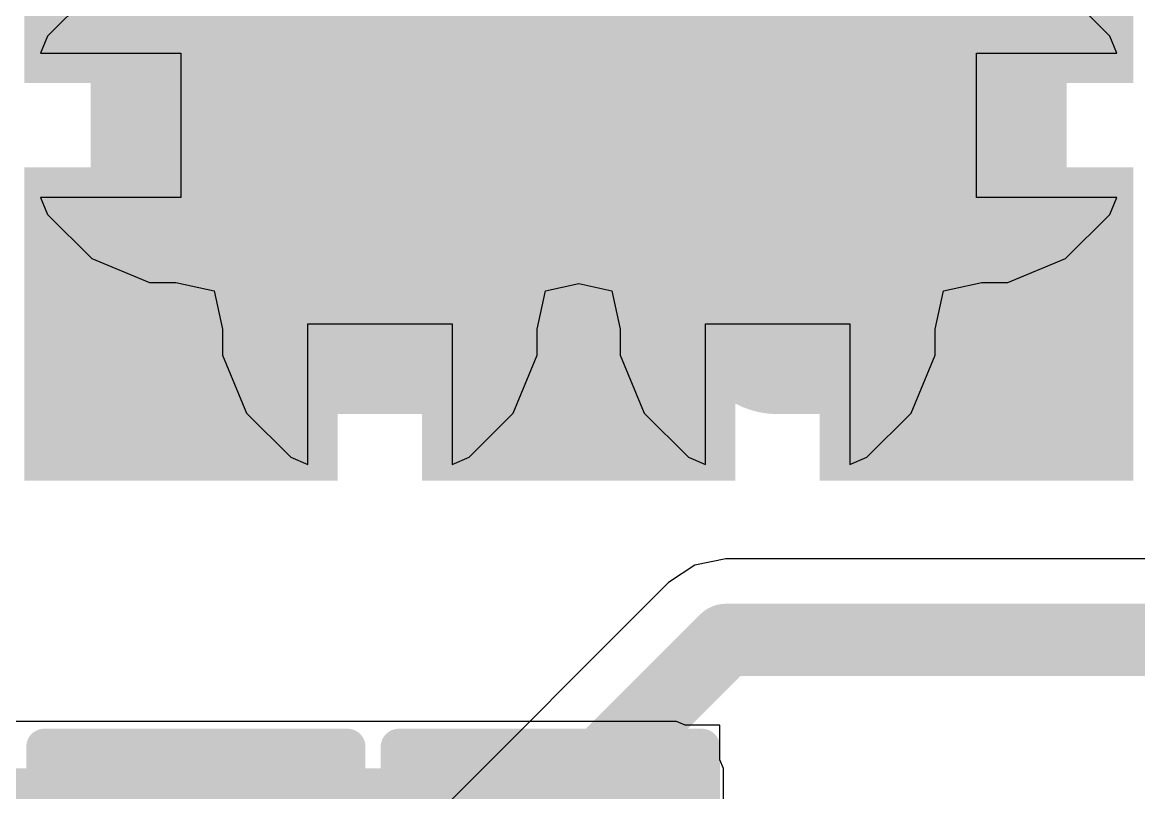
# Model space of a CAD drawing. Header units: inches. Extents: x -5 to 247, y -53 to 67.
# Drawn here: x 11.612 to 15.541, y -23.657 to -20.943 of the extents above; entities that cross this region are included whole.
import ezdxf

# ---------------------------------------------------------------- set-up
doc = ezdxf.new("R2010")
doc.units = ezdxf.units.IN
for name, color, linetype in [('Bottom Layer', 5, 'Continuous'), ('Bottom Overlay', 54, 'Continuous'), ('Bottom Paste', 16, 'Continuous'), ('Bottom Solder', 6, 'Continuous'), ('Drill Drawing', 1, 'Continuous'), ('Multi-Layer', 9, 'Continuous'), ('Pad Holes', 156, 'Continuous'), ('Top Layer', 1, 'Continuous'), ('Top Paste', 8, 'Continuous'), ('Top Solder', 216, 'Continuous')]:
    doc.layers.add(name, color=color, linetype=linetype)

# ---------------------------------------------------------------- blocks, each defined once
blk = doc.blocks.new('R___0603_B_5')
at = {"layer": 'Bottom Layer'}
for points in [[(-1.143, -0.4445), (-1.143, 0.4445), (-0.3809999999999999, 0.4445), (-0.3809999999999999, -0.4445)], [(0.3809999999999999, -0.4445), (0.3809999999999999, 0.4445), (1.143, 0.4445), (1.143, -0.4445)]]:
    blk.add_hatch(color=5, dxfattribs=at).paths.add_polyline_path(points)
at = {"layer": 'Bottom Paste'}
for points in [[(-1.143, -0.4445), (-1.143, 0.4445), (-0.3809999999999999, 0.4445), (-0.3809999999999999, -0.4445)], [(0.3809999999999999, -0.4445), (0.3809999999999999, 0.4445), (1.143, 0.4445), (1.143, -0.4445)]]:
    blk.add_hatch(color=16, dxfattribs=at).paths.add_polyline_path(points)
at = {"layer": 'Bottom Solder'}
for points in [[(-1.2446, -0.5460999999999999), (-1.2446, 0.5460999999999999), (-0.2794, 0.5460999999999999), (-0.2794, -0.5460999999999999)], [(0.2794, -0.5460999999999999), (0.2794, 0.5460999999999999), (1.2446, 0.5460999999999999), (1.2446, -0.5460999999999999)]]:
    blk.add_hatch(color=6, dxfattribs=at).paths.add_polyline_path(points)
at = {"layer": 'Bottom Overlay'}
for points in [[(-1.2192, 0.5334, 0.127, 0.127, 0), (1.2192, 0.5334, 0.127, 0.127, 0)], [(-1.2192, 0.5334, 0.127, 0.127, 0), (-1.2192, -0.5334, 0.127, 0.127, 0)], [(1.2192, 0.5334, 0.127, 0.127, 0), (1.2192, -0.5334, 0.127, 0.127, 0)], [(-1.2192, -0.5334, 0.127, 0.127, 0), (1.2192, -0.5334, 0.127, 0.127, 0)]]:
    blk.add_lwpolyline(points, format="xyseb", dxfattribs=at)
for points in [[(-1.25095, 0.5334, 0.0635, 0.0635, 1), (-1.18745, 0.5334, 0.0635, 0.0635, 1)], [(-1.25095, 0.5334, 0.0635, 0.0635, 1), (-1.18745, 0.5334, 0.0635, 0.0635, 1)], [(1.18745, 0.5334, 0.0635, 0.0635, 1), (1.25095, 0.5334, 0.0635, 0.0635, 1)], [(1.18745, 0.5334, 0.0635, 0.0635, 1), (1.25095, 0.5334, 0.0635, 0.0635, 1)], [(-1.25095, -0.5334, 0.0635, 0.0635, 1), (-1.18745, -0.5334, 0.0635, 0.0635, 1)], [(-1.25095, -0.5334, 0.0635, 0.0635, 1), (-1.18745, -0.5334, 0.0635, 0.0635, 1)], [(1.18745, -0.5334, 0.0635, 0.0635, 1), (1.25095, -0.5334, 0.0635, 0.0635, 1)], [(1.18745, -0.5334, 0.0635, 0.0635, 1), (1.25095, -0.5334, 0.0635, 0.0635, 1)]]:
    blk.add_lwpolyline(points, format="xyseb", close=True, dxfattribs=at)
blk = doc.blocks.new('38_SMD_M______72')
at = {"layer": 'Bottom Layer'}
h = blk.add_hatch(color=5, dxfattribs=at)
edge = h.paths.add_edge_path()
edge.add_arc((-1.94999864, 2.5600025), 0.2999994, 0, 360)
h = blk.add_hatch(color=5, dxfattribs=at)
edge = h.paths.add_edge_path()
edge.add_arc((-2.6499947, 1.86000136), 0.2999994, 0, 360)
h = blk.add_hatch(color=5, dxfattribs=at)
edge = h.paths.add_edge_path()
edge.add_arc((-1.95000626, 1.15999514), 0.2999994, 0, 360)
h = blk.add_hatch(color=5, dxfattribs=at)
edge = h.paths.add_edge_path()
edge.add_arc((-2.65000232, 0.45999654), 0.2999994, 0, 360)
h = blk.add_hatch(color=5, dxfattribs=at)
edge = h.paths.add_edge_path()
edge.add_arc((-1.95000118, -0.23999952), 0.2999994, 0, 360)
at = {"layer": 'Bottom Solder'}
h = blk.add_hatch(color=6, dxfattribs=at)
edge = h.paths.add_edge_path()
edge.add_arc((-1.94999864, 2.5600025), 0.2999994, 0, 360)
h = blk.add_hatch(color=6, dxfattribs=at)
edge = h.paths.add_edge_path()
edge.add_arc((-2.6499947, 1.86000136), 0.2999994, 0, 360)
h = blk.add_hatch(color=6, dxfattribs=at)
edge = h.paths.add_edge_path()
edge.add_arc((-1.95000626, 1.15999514), 0.2999994, 0, 360)
h = blk.add_hatch(color=6, dxfattribs=at)
edge = h.paths.add_edge_path()
edge.add_arc((-2.65000232, 0.45999654), 0.2999994, 0, 360)
h = blk.add_hatch(color=6, dxfattribs=at)
edge = h.paths.add_edge_path()
edge.add_arc((-1.95000118, -0.23999952), 0.2999994, 0, 360)
at = {"layer": 'Multi-Layer'}
h = blk.add_hatch(color=9, dxfattribs=at)
edge = h.paths.add_edge_path()
edge.add_arc((-1.94999864, 2.5600025), 0.2999994, 0, 360)
h = blk.add_hatch(color=9, dxfattribs=at)
edge = h.paths.add_edge_path()
edge.add_arc((-2.6499947, 1.86000136), 0.2999994, 0, 360)
h = blk.add_hatch(color=9, dxfattribs=at)
edge = h.paths.add_edge_path()
edge.add_arc((-1.95000626, 1.15999514), 0.2999994, 0, 360)
h = blk.add_hatch(color=9, dxfattribs=at)
edge = h.paths.add_edge_path()
edge.add_arc((-2.65000232, 0.45999654), 0.2999994, 0, 360)
h = blk.add_hatch(color=9, dxfattribs=at)
edge = h.paths.add_edge_path()
edge.add_arc((-1.95000118, -0.23999952), 0.2999994, 0, 360)
at = {"layer": 'Pad Holes'}
h = blk.add_hatch(color=7, dxfattribs=at)
edge = h.paths.add_edge_path()
edge.add_arc((-1.94999864, 2.5600025), 0.1499997, 0, 360)
h = blk.add_hatch(color=7, dxfattribs=at)
edge = h.paths.add_edge_path()
edge.add_arc((-2.6499947, 1.86000136), 0.1499997, 0, 360)
h = blk.add_hatch(color=7, dxfattribs=at)
edge = h.paths.add_edge_path()
edge.add_arc((-1.95000626, 1.15999514), 0.1499997, 0, 360)
h = blk.add_hatch(color=7, dxfattribs=at)
edge = h.paths.add_edge_path()
edge.add_arc((-2.65000232, 0.45999654), 0.1499997, 0, 360)
h = blk.add_hatch(color=7, dxfattribs=at)
edge = h.paths.add_edge_path()
edge.add_arc((-1.95000118, -0.23999952), 0.1499997, 0, 360)
at = {"layer": 'Top Layer'}
for points in [[(-3.09999761, 3.00999779), (-2.19999687, 3.00999779), (-2.19999687, 2.10999705), (-3.09999761, 2.10999705)], [(-1.69999533, 3.00999779), (-0.79999459, 3.00999779), (-0.79999459, 2.10999705), (-1.69999533, 2.10999705)], [(-3.10000015, 1.61000059), (-2.19999941, 1.61000059), (-2.19999941, 0.7099998499999999), (-3.10000015, 0.7099998499999999)], [(-1.69999533, 1.61000313), (-0.79999459, 1.61000313), (-0.79999459, 0.71000239), (-1.69999533, 0.71000239)], [(-3.09999507, 0.20999831), (-2.19999433, 0.20999831), (-2.19999433, -0.6900024299999999), (-3.09999507, -0.6900024299999999)], [(-1.70000295, 0.21000593), (-0.8000022099999999, 0.21000593), (-0.8000022099999999, -0.68999481), (-1.70000295, -0.68999481)]]:
    blk.add_hatch(color=1, dxfattribs=at).paths.add_polyline_path(points)
h = blk.add_hatch(color=1, dxfattribs=at)
edge = h.paths.add_edge_path()
edge.add_arc((-1.94999864, 2.5600025), 0.2999994, 0, 360)
h = blk.add_hatch(color=1, dxfattribs=at)
edge = h.paths.add_edge_path()
edge.add_arc((-2.6499947, 1.86000136), 0.2999994, 0, 360)
h = blk.add_hatch(color=1, dxfattribs=at)
edge = h.paths.add_edge_path()
edge.add_arc((-1.95000626, 1.15999514), 0.2999994, 0, 360)
h = blk.add_hatch(color=1, dxfattribs=at)
edge = h.paths.add_edge_path()
edge.add_arc((-2.65000232, 0.45999654), 0.2999994, 0, 360)
h = blk.add_hatch(color=1, dxfattribs=at)
edge = h.paths.add_edge_path()
edge.add_arc((-1.95000118, -0.23999952), 0.2999994, 0, 360)
at = {"layer": 'Top Paste'}
for points in [[(-3.09999761, 3.00999779), (-2.19999687, 3.00999779), (-2.19999687, 2.10999705), (-3.09999761, 2.10999705)], [(-1.69999533, 3.00999779), (-0.79999459, 3.00999779), (-0.79999459, 2.10999705), (-1.69999533, 2.10999705)], [(-3.10000015, 1.61000059), (-2.19999941, 1.61000059), (-2.19999941, 0.7099998499999999), (-3.10000015, 0.7099998499999999)], [(-1.69999533, 1.61000313), (-0.79999459, 1.61000313), (-0.79999459, 0.71000239), (-1.69999533, 0.71000239)], [(-3.09999507, 0.20999831), (-2.19999433, 0.20999831), (-2.19999433, -0.6900024299999999), (-3.09999507, -0.6900024299999999)], [(-1.70000295, 0.21000593), (-0.8000022099999999, 0.21000593), (-0.8000022099999999, -0.68999481), (-1.70000295, -0.68999481)]]:
    blk.add_hatch(color=8, dxfattribs=at).paths.add_polyline_path(points)
at = {"layer": 'Top Solder'}
for points in [[(-3.20159761, 3.11159779), (-2.09839687, 3.11159779), (-2.09839687, 2.00839705), (-3.20159761, 2.00839705)], [(-1.80159533, 3.11159779), (-0.6983945899999999, 3.11159779), (-0.6983945899999999, 2.00839705), (-1.80159533, 2.00839705)], [(-3.20160015, 1.71160059), (-2.09839941, 1.71160059), (-2.09839941, 0.60839985), (-3.20160015, 0.60839985)], [(-1.80159533, 1.71160313), (-0.6983945899999999, 1.71160313), (-0.6983945899999999, 0.60840239), (-1.80159533, 0.60840239)], [(-3.20159507, 0.31159831), (-2.09839433, 0.31159831), (-2.09839433, -0.79160243), (-3.20159507, -0.79160243)], [(-1.80160295, 0.31160593), (-0.69840221, 0.31160593), (-0.69840221, -0.79159481), (-1.80160295, -0.79159481)]]:
    blk.add_hatch(color=216, dxfattribs=at).paths.add_polyline_path(points)
h = blk.add_hatch(color=216, dxfattribs=at)
edge = h.paths.add_edge_path()
edge.add_arc((-1.94999864, 2.5600025), 0.2999994, 0, 360)
h = blk.add_hatch(color=216, dxfattribs=at)
edge = h.paths.add_edge_path()
edge.add_arc((-2.6499947, 1.86000136), 0.2999994, 0, 360)
h = blk.add_hatch(color=216, dxfattribs=at)
edge = h.paths.add_edge_path()
edge.add_arc((-1.95000626, 1.15999514), 0.2999994, 0, 360)
h = blk.add_hatch(color=216, dxfattribs=at)
edge = h.paths.add_edge_path()
edge.add_arc((-2.65000232, 0.45999654), 0.2999994, 0, 360)
h = blk.add_hatch(color=216, dxfattribs=at)
edge = h.paths.add_edge_path()
edge.add_arc((-1.95000118, -0.23999952), 0.2999994, 0, 360)
blk = doc.blocks.new('R___0603_B_94')
at = {"layer": 'Bottom Layer'}
for points in [[(-1.14299746, -0.44450508), (-1.14299746, 0.44449492), (-0.38099746, 0.44449492), (-0.38099746, -0.44450508)], [(0.38099746, -0.44449492), (0.38099746, 0.44450508), (1.14299746, 0.44450508), (1.14299746, -0.44449492)]]:
    blk.add_hatch(color=5, dxfattribs=at).paths.add_polyline_path(points)
at = {"layer": 'Bottom Paste'}
for points in [[(-1.14299746, -0.44450508), (-1.14299746, 0.44449492), (-0.38099746, 0.44449492), (-0.38099746, -0.44450508)], [(0.38099746, -0.44449492), (0.38099746, 0.44450508), (1.14299746, 0.44450508), (1.14299746, -0.44449492)]]:
    blk.add_hatch(color=16, dxfattribs=at).paths.add_polyline_path(points)
at = {"layer": 'Bottom Solder'}
for points in [[(-1.24459746, -0.54610508), (-1.24459746, 0.5460949199999999), (-0.27939746, 0.5460949199999999), (-0.27939746, -0.54610508)], [(0.27939746, -0.5460949199999999), (0.27939746, 0.54610508), (1.24459746, 0.54610508), (1.24459746, -0.5460949199999999)]]:
    blk.add_hatch(color=6, dxfattribs=at).paths.add_polyline_path(points)
at = {"layer": 'Bottom Overlay'}
for points in [[(1.2192, 0.53340508, 0.127, 0.127, 0), (-1.21920254, 0.53339492, 0.127, 0.127, 0)], [(-1.21920254, 0.53339492, 0.127, 0.127, 0), (-1.2192, -0.53340508, 0.127, 0.127, 0)], [(1.2192, 0.53340508, 0.127, 0.127, 0), (1.21920254, -0.53339492, 0.127, 0.127, 0)], [(1.21920254, -0.53339492, 0.127, 0.127, 0), (-1.2192, -0.53340508, 0.127, 0.127, 0)]]:
    blk.add_lwpolyline(points, format="xyseb", dxfattribs=at)
for points in [[(-1.25095254, 0.53339492, 0.0635, 0.0635, 1), (-1.18745254, 0.53339492, 0.0635, 0.0635, 1)], [(-1.25095254, 0.53339492, 0.0635, 0.0635, 1), (-1.18745254, 0.53339492, 0.0635, 0.0635, 1)], [(1.18745, 0.53340508, 0.0635, 0.0635, 1), (1.25095, 0.53340508, 0.0635, 0.0635, 1)], [(1.18745, 0.53340508, 0.0635, 0.0635, 1), (1.25095, 0.53340508, 0.0635, 0.0635, 1)], [(-1.25095, -0.53340508, 0.0635, 0.0635, 1), (-1.18745, -0.53340508, 0.0635, 0.0635, 1)], [(-1.25095, -0.53340508, 0.0635, 0.0635, 1), (-1.18745, -0.53340508, 0.0635, 0.0635, 1)], [(1.18745254, -0.53339492, 0.0635, 0.0635, 1), (1.25095254, -0.53339492, 0.0635, 0.0635, 1)], [(1.18745254, -0.53339492, 0.0635, 0.0635, 1), (1.25095254, -0.53339492, 0.0635, 0.0635, 1)]]:
    blk.add_lwpolyline(points, format="xyseb", close=True, dxfattribs=at)

msp = doc.modelspace()

# ---------------------------------------------------------------- hatches: boundary and pattern name
at = {"layer": 'Bottom Layer'}
msp.add_hatch(color=5, dxfattribs=at).paths.add_polyline_path([(9.2161741, -24.33319746), (13.91515886, -24.33319746), (13.91515886, -23.57120254), (9.2161741, -23.57120254)])

# ---------------------------------------------------------------- linework, layer by layer
for p, q in [((11.85685716, -20.83632612), (11.70101292, -20.99217036)), ((15.44033234, -20.9921729), (15.2844881, -20.83632866)), ((11.70101292, -20.99217036), (11.67623522, -21.0519899)), ((15.46511004, -21.05199244), (15.44033234, -20.9921729)), ((11.67623522, -21.0519899), (12.17067162, -21.0519899)), ((12.17067162, -21.0519899), (12.17067162, -21.5599899)), ((14.97067872, -21.55999244), (14.97067872, -21.05199244)), ((14.97067872, -21.05199244), (15.46511004, -21.05199244)), ((12.17067162, -21.5599899), (11.6762403, -21.5599899)), ((11.6762403, -21.5599899), (11.70101292, -21.61979928)), ((15.46510496, -21.55999244), (14.97067872, -21.55999244)), ((15.44033234, -21.61980182), (15.46510496, -21.55999244)), ((11.70101292, -21.61979928), (11.85685716, -21.77564352)), ((15.2844881, -21.77564606), (15.44033234, -21.61980182)), ((11.85685716, -21.77564352), (12.06047372, -21.85998422)), ((15.08087154, -21.85998676), (15.2844881, -21.77564606)), ((12.06047372, -21.85998422), (12.15240648, -21.85998422)), ((12.15240648, -21.85998422), (12.2872754, -21.8893771)), ((13.45407774, -21.8893771), (13.5706739, -21.86397202)), ((13.5706739, -21.86397202), (13.68728276, -21.88938472)), ((14.85406986, -21.88938472), (14.98894386, -21.85998676)), ((14.98894386, -21.85998676), (15.08087154, -21.85998676)), ((12.2872754, -21.8893771), (12.31667336, -22.0242511)), ((13.42467216, -22.02425872), (13.45407774, -21.8893771)), ((13.68728276, -21.88938472), (13.71667818, -22.02425872)), ((14.82467698, -22.02425364), (14.85406986, -21.88938472)), ((12.31667336, -22.0242511), (12.31667336, -22.11617878)), ((12.61667276, -22.50041474), (12.61667276, -22.00598088)), ((12.61667276, -22.00598088), (13.12467276, -22.00598088)), ((13.12467276, -22.00598088), (13.12467276, -22.50041474)), ((13.42467216, -22.11617878), (13.42467216, -22.02425872)), ((13.71667818, -22.02425872), (13.71667818, -22.1161864)), ((14.0166725, -22.50041982), (14.0166725, -22.0059885)), ((14.0166725, -22.0059885), (14.5246725, -22.0059885)), ((14.5246725, -22.0059885), (14.5246725, -22.5004249)), ((14.82467698, -22.1161864), (14.82467698, -22.02425364)), ((12.31667336, -22.11617878), (12.40101406, -22.31979534)), ((13.34033146, -22.31979534), (13.42467216, -22.11617878)), ((13.71667818, -22.1161864), (13.80101888, -22.31980296)), ((14.74033628, -22.31980296), (14.82467698, -22.1161864)), ((12.40101406, -22.31979534), (12.5568583, -22.47563958)), ((13.18448722, -22.47563958), (13.34033146, -22.31979534)), ((13.80101888, -22.31980296), (13.95686312, -22.4756472)), ((14.58449204, -22.4756472), (14.74033628, -22.31980296)), ((12.5568583, -22.47563958), (12.61667276, -22.50041474)), ((13.12467276, -22.50041474), (13.18448722, -22.47563958)), ((13.95686312, -22.4756472), (14.0166725, -22.50041982)), ((14.5246725, -22.5004249), (14.58449204, -22.4756472)), ((13.9151614, -23.40624224), (10.27013186, -23.40624224)), ((13.94547884, -23.4188), (13.9151614, -23.40624224)), ((14.0675614, -23.4188), (13.94547884, -23.4188)), ((14.0675614, -23.54088256), (14.0675614, -23.4188)), ((14.08011916, -23.5712), (14.0675614, -23.54088256)), ((14.08011916, -24.33319746), (14.08011916, -23.5712))]:
    msp.add_line(p, q, dxfattribs=at)
for points in [[(12.87067276, -21.30598482, 0.635, 0.635, 0), (12.87067276, -19.90599016, 0.635, 0.635, 0)], [(14.27067504, -21.30598482, 0.635, 0.635, 0), (14.27067504, -19.90599016, 0.635, 0.635, 0)], [(12.17067162, -21.30598482, 0.635, 0.635, 0), (12.87067276, -21.30598482, 0.635, 0.635, 0)], [(12.87067276, -21.30598482, 0.635, 0.635, 0), (14.9706711, -21.30598482, 0.635, 0.635, 0)], [(12.87067276, -22.00598088, 0.635, 0.635, 0), (12.87067276, -21.30598482, 0.635, 0.635, 0)], [(14.27067758, -22.0059885, 0.635, 0.635, 0), (14.27067758, -21.30598482, 0.635, 0.635, 0)], [(14.9706711, -21.30598482, 0.635, 0.635, 0), (14.97067364, -21.30598736, 0.635, 0.635, 0)], [(14.27067504, -22.0059885, 0.635, 0.635, 0), (14.27067758, -22.0059885, 0.635, 0.635, 0)]]:
    msp.add_lwpolyline(points, format="xyseb", dxfattribs=at)
for points in [[(12.01192162, -21.30598482, 0.3175, 0.3175, 1), (12.32942162, -21.30598482, 0.3175, 0.3175, 1)], [(12.71192276, -21.30598482, 0.3175, 0.3175, 1), (13.02942276, -21.30598482, 0.3175, 0.3175, 1)], [(12.71192276, -21.30598482, 0.3175, 0.3175, 1), (13.02942276, -21.30598482, 0.3175, 0.3175, 1)], [(12.71192276, -21.30598482, 0.3175, 0.3175, 1), (13.02942276, -21.30598482, 0.3175, 0.3175, 1)], [(12.71192276, -21.30598482, 0.3175, 0.3175, 1), (13.02942276, -21.30598482, 0.3175, 0.3175, 1)], [(14.11192504, -21.30598482, 0.3175, 0.3175, 1), (14.42942504, -21.30598482, 0.3175, 0.3175, 1)], [(14.11192758, -21.30598482, 0.3175, 0.3175, 1), (14.42942758, -21.30598482, 0.3175, 0.3175, 1)], [(14.8119211, -21.30598482, 0.3175, 0.3175, 1), (15.1294211, -21.30598482, 0.3175, 0.3175, 1)], [(14.8119211, -21.30598482, 0.3175, 0.3175, 1), (15.1294211, -21.30598482, 0.3175, 0.3175, 1)], [(14.81192364, -21.30598736, 0.3175, 0.3175, 1), (15.12942364, -21.30598736, 0.3175, 0.3175, 1)], [(12.71192276, -22.00598088, 0.3175, 0.3175, 1), (13.02942276, -22.00598088, 0.3175, 0.3175, 1)], [(14.11192504, -22.0059885, 0.3175, 0.3175, 1), (14.42942504, -22.0059885, 0.3175, 0.3175, 1)], [(14.11192758, -22.0059885, 0.3175, 0.3175, 1), (14.42942758, -22.0059885, 0.3175, 0.3175, 1)], [(14.11192758, -22.0059885, 0.3175, 0.3175, 1), (14.42942758, -22.0059885, 0.3175, 0.3175, 1)]]:
    msp.add_lwpolyline(points, format="xyseb", close=True, dxfattribs=at)
at = {"layer": 'Drill Drawing'}
for points in [[(11.91667162, -21.05198482, 0.0508, 0.0508, 0), (12.17067162, -21.17898482, 0.0508, 0.0508, 0)], [(11.91667162, -21.05198482, 0.0508, 0.0508, 0), (12.04367162, -21.30598482, 0.0508, 0.0508, 0)], [(12.17067162, -21.17898482, 0.0508, 0.0508, 0), (12.42467162, -21.05198482, 0.0508, 0.0508, 0)], [(12.29767162, -21.30598482, 0.0508, 0.0508, 0), (12.42467162, -21.05198482, 0.0508, 0.0508, 0)], [(13.31667898, -21.05199244, 0.0508, 0.0508, 0), (13.57067898, -21.17899244, 0.0508, 0.0508, 0)], [(13.31667898, -21.05199244, 0.0508, 0.0508, 0), (13.44367898, -21.30599244, 0.0508, 0.0508, 0)], [(13.57067898, -21.17899244, 0.0508, 0.0508, 0), (13.82467898, -21.05199244, 0.0508, 0.0508, 0)], [(13.69767898, -21.30599244, 0.0508, 0.0508, 0), (13.82467898, -21.05199244, 0.0508, 0.0508, 0)], [(14.71667364, -21.05198736, 0.0508, 0.0508, 0), (14.97067364, -21.17898736, 0.0508, 0.0508, 0)], [(14.71667364, -21.05198736, 0.0508, 0.0508, 0), (14.84367364, -21.30598736, 0.0508, 0.0508, 0)], [(14.97067364, -21.17898736, 0.0508, 0.0508, 0), (15.22467364, -21.05198736, 0.0508, 0.0508, 0)], [(15.09767364, -21.30598736, 0.0508, 0.0508, 0), (15.22467364, -21.05198736, 0.0508, 0.0508, 0)], [(11.91667162, -21.55998482, 0.0508, 0.0508, 0), (12.04367162, -21.30598482, 0.0508, 0.0508, 0)], [(12.29767162, -21.30598482, 0.0508, 0.0508, 0), (12.42467162, -21.55998482, 0.0508, 0.0508, 0)], [(13.31667898, -21.55999244, 0.0508, 0.0508, 0), (13.44367898, -21.30599244, 0.0508, 0.0508, 0)], [(13.69767898, -21.30599244, 0.0508, 0.0508, 0), (13.82467898, -21.55999244, 0.0508, 0.0508, 0)], [(14.71667364, -21.55998736, 0.0508, 0.0508, 0), (14.84367364, -21.30598736, 0.0508, 0.0508, 0)], [(15.09767364, -21.30598736, 0.0508, 0.0508, 0), (15.22467364, -21.55998736, 0.0508, 0.0508, 0)], [(11.91667162, -21.55998482, 0.0508, 0.0508, 0), (12.17067162, -21.43298482, 0.0508, 0.0508, 0)], [(12.17067162, -21.43298482, 0.0508, 0.0508, 0), (12.42467162, -21.55998482, 0.0508, 0.0508, 0)], [(13.31667898, -21.55999244, 0.0508, 0.0508, 0), (13.57067898, -21.43299244, 0.0508, 0.0508, 0)], [(13.57067898, -21.43299244, 0.0508, 0.0508, 0), (13.82467898, -21.55999244, 0.0508, 0.0508, 0)], [(14.71667364, -21.55998736, 0.0508, 0.0508, 0), (14.97067364, -21.43298736, 0.0508, 0.0508, 0)], [(14.97067364, -21.43298736, 0.0508, 0.0508, 0), (15.22467364, -21.55998736, 0.0508, 0.0508, 0)], [(12.61667276, -21.75198088, 0.0508, 0.0508, 0), (12.87067276, -21.87898088, 0.0508, 0.0508, 0)], [(12.61667276, -21.75198088, 0.0508, 0.0508, 0), (12.74367276, -22.00598088, 0.0508, 0.0508, 0)], [(12.87067276, -21.87898088, 0.0508, 0.0508, 0), (13.12467276, -21.75198088, 0.0508, 0.0508, 0)], [(12.99767276, -22.00598088, 0.0508, 0.0508, 0), (13.12467276, -21.75198088, 0.0508, 0.0508, 0)], [(14.01667758, -21.7519885, 0.0508, 0.0508, 0), (14.27067758, -21.8789885, 0.0508, 0.0508, 0)], [(14.01667758, -21.7519885, 0.0508, 0.0508, 0), (14.14367758, -22.0059885, 0.0508, 0.0508, 0)], [(14.27067758, -21.8789885, 0.0508, 0.0508, 0), (14.52467758, -21.7519885, 0.0508, 0.0508, 0)], [(14.39767758, -22.0059885, 0.0508, 0.0508, 0), (14.52467758, -21.7519885, 0.0508, 0.0508, 0)], [(12.61667276, -22.25998088, 0.0508, 0.0508, 0), (12.74367276, -22.00598088, 0.0508, 0.0508, 0)], [(12.99767276, -22.00598088, 0.0508, 0.0508, 0), (13.12467276, -22.25998088, 0.0508, 0.0508, 0)], [(14.01667758, -22.2599885, 0.0508, 0.0508, 0), (14.14367758, -22.0059885, 0.0508, 0.0508, 0)], [(14.39767758, -22.0059885, 0.0508, 0.0508, 0), (14.52467758, -22.2599885, 0.0508, 0.0508, 0)], [(12.61667276, -22.25998088, 0.0508, 0.0508, 0), (12.87067276, -22.13298088, 0.0508, 0.0508, 0)], [(12.87067276, -22.13298088, 0.0508, 0.0508, 0), (13.12467276, -22.25998088, 0.0508, 0.0508, 0)], [(14.01667758, -22.2599885, 0.0508, 0.0508, 0), (14.27067758, -22.1329885, 0.0508, 0.0508, 0)], [(14.27067758, -22.1329885, 0.0508, 0.0508, 0), (14.52467758, -22.2599885, 0.0508, 0.0508, 0)]]:
    msp.add_lwpolyline(points, format="xyseb", dxfattribs=at)
for points in [[(11.90397162, -21.05198482, 0.0254, 0.0254, 1), (11.92937162, -21.05198482, 0.0254, 0.0254, 1)], [(11.90397162, -21.05198482, 0.0254, 0.0254, 1), (11.92937162, -21.05198482, 0.0254, 0.0254, 1)], [(12.41197162, -21.05198482, 0.0254, 0.0254, 1), (12.43737162, -21.05198482, 0.0254, 0.0254, 1)], [(12.41197162, -21.05198482, 0.0254, 0.0254, 1), (12.43737162, -21.05198482, 0.0254, 0.0254, 1)], [(13.30397898, -21.05199244, 0.0254, 0.0254, 1), (13.32937898, -21.05199244, 0.0254, 0.0254, 1)], [(13.30397898, -21.05199244, 0.0254, 0.0254, 1), (13.32937898, -21.05199244, 0.0254, 0.0254, 1)], [(13.81197898, -21.05199244, 0.0254, 0.0254, 1), (13.83737898, -21.05199244, 0.0254, 0.0254, 1)], [(13.81197898, -21.05199244, 0.0254, 0.0254, 1), (13.83737898, -21.05199244, 0.0254, 0.0254, 1)], [(14.70397364, -21.05198736, 0.0254, 0.0254, 1), (14.72937364, -21.05198736, 0.0254, 0.0254, 1)], [(14.70397364, -21.05198736, 0.0254, 0.0254, 1), (14.72937364, -21.05198736, 0.0254, 0.0254, 1)], [(15.21197364, -21.05198736, 0.0254, 0.0254, 1), (15.23737364, -21.05198736, 0.0254, 0.0254, 1)], [(15.21197364, -21.05198736, 0.0254, 0.0254, 1), (15.23737364, -21.05198736, 0.0254, 0.0254, 1)], [(12.15797162, -21.17898482, 0.0254, 0.0254, 1), (12.18337162, -21.17898482, 0.0254, 0.0254, 1)], [(12.15797162, -21.17898482, 0.0254, 0.0254, 1), (12.18337162, -21.17898482, 0.0254, 0.0254, 1)], [(13.55797898, -21.17899244, 0.0254, 0.0254, 1), (13.58337898, -21.17899244, 0.0254, 0.0254, 1)], [(13.55797898, -21.17899244, 0.0254, 0.0254, 1), (13.58337898, -21.17899244, 0.0254, 0.0254, 1)], [(14.95797364, -21.17898736, 0.0254, 0.0254, 1), (14.98337364, -21.17898736, 0.0254, 0.0254, 1)], [(14.95797364, -21.17898736, 0.0254, 0.0254, 1), (14.98337364, -21.17898736, 0.0254, 0.0254, 1)], [(12.03097162, -21.30598482, 0.0254, 0.0254, 1), (12.05637162, -21.30598482, 0.0254, 0.0254, 1)], [(12.03097162, -21.30598482, 0.0254, 0.0254, 1), (12.05637162, -21.30598482, 0.0254, 0.0254, 1)], [(12.28497162, -21.30598482, 0.0254, 0.0254, 1), (12.31037162, -21.30598482, 0.0254, 0.0254, 1)], [(12.28497162, -21.30598482, 0.0254, 0.0254, 1), (12.31037162, -21.30598482, 0.0254, 0.0254, 1)], [(13.43097898, -21.30599244, 0.0254, 0.0254, 1), (13.45637898, -21.30599244, 0.0254, 0.0254, 1)], [(13.43097898, -21.30599244, 0.0254, 0.0254, 1), (13.45637898, -21.30599244, 0.0254, 0.0254, 1)], [(13.68497898, -21.30599244, 0.0254, 0.0254, 1), (13.71037898, -21.30599244, 0.0254, 0.0254, 1)], [(13.68497898, -21.30599244, 0.0254, 0.0254, 1), (13.71037898, -21.30599244, 0.0254, 0.0254, 1)], [(14.83097364, -21.30598736, 0.0254, 0.0254, 1), (14.85637364, -21.30598736, 0.0254, 0.0254, 1)], [(14.83097364, -21.30598736, 0.0254, 0.0254, 1), (14.85637364, -21.30598736, 0.0254, 0.0254, 1)], [(15.08497364, -21.30598736, 0.0254, 0.0254, 1), (15.11037364, -21.30598736, 0.0254, 0.0254, 1)], [(15.08497364, -21.30598736, 0.0254, 0.0254, 1), (15.11037364, -21.30598736, 0.0254, 0.0254, 1)], [(12.15797162, -21.43298482, 0.0254, 0.0254, 1), (12.18337162, -21.43298482, 0.0254, 0.0254, 1)], [(12.15797162, -21.43298482, 0.0254, 0.0254, 1), (12.18337162, -21.43298482, 0.0254, 0.0254, 1)], [(13.55797898, -21.43299244, 0.0254, 0.0254, 1), (13.58337898, -21.43299244, 0.0254, 0.0254, 1)], [(13.55797898, -21.43299244, 0.0254, 0.0254, 1), (13.58337898, -21.43299244, 0.0254, 0.0254, 1)], [(14.95797364, -21.43298736, 0.0254, 0.0254, 1), (14.98337364, -21.43298736, 0.0254, 0.0254, 1)], [(14.95797364, -21.43298736, 0.0254, 0.0254, 1), (14.98337364, -21.43298736, 0.0254, 0.0254, 1)], [(11.90397162, -21.55998482, 0.0254, 0.0254, 1), (11.92937162, -21.55998482, 0.0254, 0.0254, 1)], [(11.90397162, -21.55998482, 0.0254, 0.0254, 1), (11.92937162, -21.55998482, 0.0254, 0.0254, 1)], [(12.41197162, -21.55998482, 0.0254, 0.0254, 1), (12.43737162, -21.55998482, 0.0254, 0.0254, 1)], [(12.41197162, -21.55998482, 0.0254, 0.0254, 1), (12.43737162, -21.55998482, 0.0254, 0.0254, 1)], [(13.30397898, -21.55999244, 0.0254, 0.0254, 1), (13.32937898, -21.55999244, 0.0254, 0.0254, 1)], [(13.30397898, -21.55999244, 0.0254, 0.0254, 1), (13.32937898, -21.55999244, 0.0254, 0.0254, 1)], [(13.81197898, -21.55999244, 0.0254, 0.0254, 1), (13.83737898, -21.55999244, 0.0254, 0.0254, 1)], [(13.81197898, -21.55999244, 0.0254, 0.0254, 1), (13.83737898, -21.55999244, 0.0254, 0.0254, 1)], [(14.70397364, -21.55998736, 0.0254, 0.0254, 1), (14.72937364, -21.55998736, 0.0254, 0.0254, 1)], [(14.70397364, -21.55998736, 0.0254, 0.0254, 1), (14.72937364, -21.55998736, 0.0254, 0.0254, 1)], [(15.21197364, -21.55998736, 0.0254, 0.0254, 1), (15.23737364, -21.55998736, 0.0254, 0.0254, 1)], [(15.21197364, -21.55998736, 0.0254, 0.0254, 1), (15.23737364, -21.55998736, 0.0254, 0.0254, 1)], [(12.60397276, -21.75198088, 0.0254, 0.0254, 1), (12.62937276, -21.75198088, 0.0254, 0.0254, 1)], [(12.60397276, -21.75198088, 0.0254, 0.0254, 1), (12.62937276, -21.75198088, 0.0254, 0.0254, 1)], [(13.11197276, -21.75198088, 0.0254, 0.0254, 1), (13.13737276, -21.75198088, 0.0254, 0.0254, 1)], [(13.11197276, -21.75198088, 0.0254, 0.0254, 1), (13.13737276, -21.75198088, 0.0254, 0.0254, 1)], [(14.00397758, -21.7519885, 0.0254, 0.0254, 1), (14.02937758, -21.7519885, 0.0254, 0.0254, 1)], [(14.00397758, -21.7519885, 0.0254, 0.0254, 1), (14.02937758, -21.7519885, 0.0254, 0.0254, 1)], [(14.51197758, -21.7519885, 0.0254, 0.0254, 1), (14.53737758, -21.7519885, 0.0254, 0.0254, 1)], [(14.51197758, -21.7519885, 0.0254, 0.0254, 1), (14.53737758, -21.7519885, 0.0254, 0.0254, 1)], [(12.85797276, -21.87898088, 0.0254, 0.0254, 1), (12.88337276, -21.87898088, 0.0254, 0.0254, 1)], [(12.85797276, -21.87898088, 0.0254, 0.0254, 1), (12.88337276, -21.87898088, 0.0254, 0.0254, 1)], [(14.25797758, -21.8789885, 0.0254, 0.0254, 1), (14.28337758, -21.8789885, 0.0254, 0.0254, 1)], [(14.25797758, -21.8789885, 0.0254, 0.0254, 1), (14.28337758, -21.8789885, 0.0254, 0.0254, 1)], [(12.73097276, -22.00598088, 0.0254, 0.0254, 1), (12.75637276, -22.00598088, 0.0254, 0.0254, 1)], [(12.73097276, -22.00598088, 0.0254, 0.0254, 1), (12.75637276, -22.00598088, 0.0254, 0.0254, 1)], [(12.98497276, -22.00598088, 0.0254, 0.0254, 1), (13.01037276, -22.00598088, 0.0254, 0.0254, 1)], [(12.98497276, -22.00598088, 0.0254, 0.0254, 1), (13.01037276, -22.00598088, 0.0254, 0.0254, 1)], [(14.13097758, -22.0059885, 0.0254, 0.0254, 1), (14.15637758, -22.0059885, 0.0254, 0.0254, 1)], [(14.13097758, -22.0059885, 0.0254, 0.0254, 1), (14.15637758, -22.0059885, 0.0254, 0.0254, 1)], [(14.38497758, -22.0059885, 0.0254, 0.0254, 1), (14.41037758, -22.0059885, 0.0254, 0.0254, 1)], [(14.38497758, -22.0059885, 0.0254, 0.0254, 1), (14.41037758, -22.0059885, 0.0254, 0.0254, 1)], [(12.85797276, -22.13298088, 0.0254, 0.0254, 1), (12.88337276, -22.13298088, 0.0254, 0.0254, 1)], [(12.85797276, -22.13298088, 0.0254, 0.0254, 1), (12.88337276, -22.13298088, 0.0254, 0.0254, 1)], [(14.25797758, -22.1329885, 0.0254, 0.0254, 1), (14.28337758, -22.1329885, 0.0254, 0.0254, 1)], [(14.25797758, -22.1329885, 0.0254, 0.0254, 1), (14.28337758, -22.1329885, 0.0254, 0.0254, 1)], [(12.60397276, -22.25998088, 0.0254, 0.0254, 1), (12.62937276, -22.25998088, 0.0254, 0.0254, 1)], [(12.60397276, -22.25998088, 0.0254, 0.0254, 1), (12.62937276, -22.25998088, 0.0254, 0.0254, 1)], [(13.11197276, -22.25998088, 0.0254, 0.0254, 1), (13.13737276, -22.25998088, 0.0254, 0.0254, 1)], [(13.11197276, -22.25998088, 0.0254, 0.0254, 1), (13.13737276, -22.25998088, 0.0254, 0.0254, 1)], [(14.00397758, -22.2599885, 0.0254, 0.0254, 1), (14.02937758, -22.2599885, 0.0254, 0.0254, 1)], [(14.00397758, -22.2599885, 0.0254, 0.0254, 1), (14.02937758, -22.2599885, 0.0254, 0.0254, 1)], [(14.51197758, -22.2599885, 0.0254, 0.0254, 1), (14.53737758, -22.2599885, 0.0254, 0.0254, 1)], [(14.51197758, -22.2599885, 0.0254, 0.0254, 1), (14.53737758, -22.2599885, 0.0254, 0.0254, 1)]]:
    msp.add_lwpolyline(points, format="xyseb", close=True, dxfattribs=at)
at = {"layer": 'Top Layer'}
for p, q in [((11.85685716, -20.83632612), (11.70101292, -20.99217036)), ((15.44033234, -20.9921729), (15.2844881, -20.83632866)), ((11.70101292, -20.99217036), (11.67623522, -21.0519899)), ((15.46511004, -21.05199244), (15.44033234, -20.9921729)), ((11.67623522, -21.0519899), (12.17067162, -21.0519899)), ((12.17067162, -21.0519899), (12.17067162, -21.5599899)), ((14.97067872, -21.55999244), (14.97067872, -21.05199244)), ((14.97067872, -21.05199244), (15.46511004, -21.05199244)), ((12.17067162, -21.5599899), (11.6762403, -21.5599899)), ((11.6762403, -21.5599899), (11.70101292, -21.61979928)), ((15.46510496, -21.55999244), (14.97067872, -21.55999244)), ((15.44033234, -21.61980182), (15.46510496, -21.55999244)), ((11.70101292, -21.61979928), (11.85685716, -21.77564352)), ((15.2844881, -21.77564606), (15.44033234, -21.61980182)), ((11.85685716, -21.77564352), (12.06047372, -21.85998422)), ((15.08087154, -21.85998676), (15.2844881, -21.77564606)), ((12.06047372, -21.85998422), (12.15240648, -21.85998422)), ((12.15240648, -21.85998422), (12.2872754, -21.8893771)), ((13.45407774, -21.8893771), (13.5706739, -21.86397202)), ((13.5706739, -21.86397202), (13.68728276, -21.88938472)), ((14.85406986, -21.88938472), (14.98894386, -21.85998676)), ((14.98894386, -21.85998676), (15.08087154, -21.85998676)), ((12.2872754, -21.8893771), (12.31667336, -22.0242511)), ((13.42467216, -22.02425872), (13.45407774, -21.8893771)), ((13.68728276, -21.88938472), (13.71667818, -22.02425872)), ((14.82467698, -22.02425364), (14.85406986, -21.88938472)), ((12.31667336, -22.0242511), (12.31667336, -22.11617878)), ((12.61667276, -22.50041474), (12.61667276, -22.00598088)), ((12.61667276, -22.00598088), (13.12467276, -22.00598088)), ((13.12467276, -22.00598088), (13.12467276, -22.50041474)), ((13.42467216, -22.11617878), (13.42467216, -22.02425872)), ((13.71667818, -22.02425872), (13.71667818, -22.1161864)), ((14.0166725, -22.50041982), (14.0166725, -22.0059885)), ((14.0166725, -22.0059885), (14.5246725, -22.0059885)), ((14.5246725, -22.0059885), (14.5246725, -22.5004249)), ((14.82467698, -22.1161864), (14.82467698, -22.02425364)), ((12.31667336, -22.11617878), (12.40101406, -22.31979534)), ((13.34033146, -22.31979534), (13.42467216, -22.11617878)), ((13.71667818, -22.1161864), (13.80101888, -22.31980296)), ((14.74033628, -22.31980296), (14.82467698, -22.1161864)), ((12.40101406, -22.31979534), (12.5568583, -22.47563958)), ((13.18448722, -22.47563958), (13.34033146, -22.31979534)), ((13.80101888, -22.31980296), (13.95686312, -22.4756472)), ((14.58449204, -22.4756472), (14.74033628, -22.31980296)), ((12.5568583, -22.47563958), (12.61667276, -22.50041474)), ((13.12467276, -22.50041474), (13.18448722, -22.47563958)), ((13.95686312, -22.4756472), (14.0166725, -22.50041982)), ((14.5246725, -22.5004249), (14.58449204, -22.4756472)), ((13.9794615, -22.85515368), (13.88704106, -22.91690616)), ((14.0884783, -22.83346716), (13.9794615, -22.85515368)), ((14.088491, -22.8334697), (14.0884783, -22.83346716)), ((16.6291641, -22.8334697), (14.088491, -22.8334697)), ((13.88703598, -22.91691378), (10.98019902, -25.8237482)), ((13.88704106, -22.91690616), (13.88703598, -22.91691378))]:
    msp.add_line(p, q, dxfattribs=at)
for points in [[(14.97067364, -22.00597834, 0.635, 0.635, 0), (14.97067364, -19.20598902, 0.635, 0.635, 0)], [(12.1706767, -22.00598342, 0.635, 0.635, 0), (12.1706767, -20.60598114, 0.635, 0.635, 0)], [(13.5706739, -22.00597834, 0.635, 0.635, 0), (13.5706739, -20.60598368, 0.635, 0.635, 0)], [(12.1706767, -22.00598342, 0.635, 0.635, 0), (12.17067924, -22.00598088, 0.635, 0.635, 0)], [(12.17067924, -22.00598088, 0.635, 0.635, 0), (13.57067136, -22.00598088, 0.635, 0.635, 0)], [(13.57067136, -22.00598088, 0.635, 0.635, 0), (13.5706739, -22.00597834, 0.635, 0.635, 0)], [(14.27067758, -22.00598088, 0.635, 0.635, 0), (14.97066856, -22.00598088, 0.635, 0.635, 0)], [(14.97067364, -22.00597834, 0.635, 0.635, 0), (14.97067618, -22.00598088, 0.635, 0.635, 0)], [(10.9306741, -26.2761476, 0.254, 0.254, 0), (14.0884783, -23.1183434, 0.254, 0.254, 0)], [(14.0884783, -23.1183434, 0.254, 0.254, 0), (16.74716488, -23.1183434, 0.254, 0.254, 0)]]:
    msp.add_lwpolyline(points, format="xyseb", dxfattribs=at)
for points in [[(12.0119267, -22.00598342, 0.3175, 0.3175, 1), (12.3294267, -22.00598342, 0.3175, 0.3175, 1)], [(12.0119267, -22.00598342, 0.3175, 0.3175, 1), (12.3294267, -22.00598342, 0.3175, 0.3175, 1)], [(12.01192924, -22.00598088, 0.3175, 0.3175, 1), (12.32942924, -22.00598088, 0.3175, 0.3175, 1)], [(12.01192924, -22.00598088, 0.3175, 0.3175, 1), (12.32942924, -22.00598088, 0.3175, 0.3175, 1)], [(13.41192136, -22.00598088, 0.3175, 0.3175, 1), (13.72942136, -22.00598088, 0.3175, 0.3175, 1)], [(13.41192136, -22.00598088, 0.3175, 0.3175, 1), (13.72942136, -22.00598088, 0.3175, 0.3175, 1)], [(13.4119239, -22.00597834, 0.3175, 0.3175, 1), (13.7294239, -22.00597834, 0.3175, 0.3175, 1)], [(13.4119239, -22.00597834, 0.3175, 0.3175, 1), (13.7294239, -22.00597834, 0.3175, 0.3175, 1)], [(14.11192758, -22.00598088, 0.3175, 0.3175, 1), (14.42942758, -22.00598088, 0.3175, 0.3175, 1)], [(14.81191856, -22.00598088, 0.3175, 0.3175, 1), (15.12941856, -22.00598088, 0.3175, 0.3175, 1)], [(14.81192364, -22.00597834, 0.3175, 0.3175, 1), (15.12942364, -22.00597834, 0.3175, 0.3175, 1)], [(14.81192364, -22.00597834, 0.3175, 0.3175, 1), (15.12942364, -22.00597834, 0.3175, 0.3175, 1)], [(14.81192618, -22.00598088, 0.3175, 0.3175, 1), (15.12942618, -22.00598088, 0.3175, 0.3175, 1)], [(14.0249783, -23.1183434, 0.127, 0.127, 1), (14.1519783, -23.1183434, 0.127, 0.127, 1)], [(14.0249783, -23.1183434, 0.127, 0.127, 1), (14.1519783, -23.1183434, 0.127, 0.127, 1)]]:
    msp.add_lwpolyline(points, format="xyseb", close=True, dxfattribs=at)

# ---------------------------------------------------------------- block references
at = {"rotation": 90}
for name, p in [('38_SMD_M______72', (14.73067412, -19.35598618)), ('R___0603_B_94', (12.22309976, -24.7142)), ('R___0603_B_5', (13.4706614, -24.7142))]:
    msp.add_blockref(name, p, dxfattribs=at)

doc.saveas('drawing.dxf')
